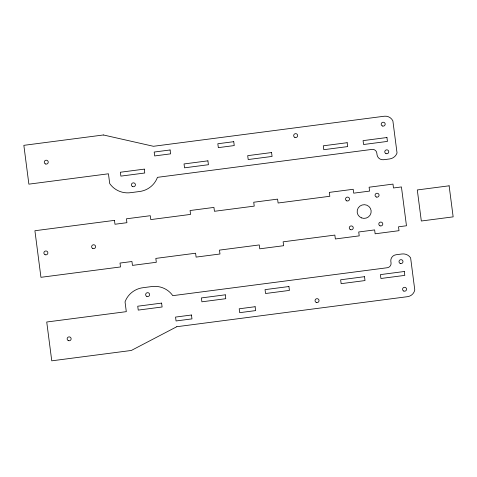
<?xml version="1.0" encoding="UTF-8"?>
<svg xmlns="http://www.w3.org/2000/svg" width="477" height="477" viewBox="0 0 477 477"><rect width="100%" height="100%" fill="white"/><g stroke="black" fill="none" stroke-linecap="round" stroke-linejoin="round"><path stroke-width="0.72" d="M176.8 326.715L131.33 350.464L51.76 360.827L46.734 322.011L126.304 311.654L125.04 301.881A21.87 21.334 -8.2 0 1 143.422 287.649L151.382 286.611A21.87 21.334 -8.2 0 1 172.781 295.662L387.3 267.728A4.329 4.227 -8.2 0 0 391.045 262.922L390.806 261.044A5.992 5.843 -8.2 0 1 396.023 254.754L401.956 253.979A8.985 8.765 -8.2 0 1 410.619 257.848L414.769 289.891A8.395 8.187 -8.2 0 1 407.555 296.67L176.8 326.715M103.42 134.973L23.85 145.336L28.876 184.152L108.446 173.789L109.71 183.562A21.87 21.334 -8.2 0 0 131.115 192.613L139.069 191.575A21.87 21.334 -8.2 0 0 157.452 177.343L371.977 149.408A4.329 4.227 -8.2 0 1 376.824 153.099L377.063 154.971A5.992 5.843 -8.2 0 0 383.717 159.717L389.649 158.948A8.985 8.765 -8.2 0 0 397.037 152.986L392.887 120.943A8.395 8.187 -8.2 0 0 384.188 116.239L153.433 146.29L103.42 134.973M170.092 149.975L154.178 152.05L154.679 155.931L170.593 153.856L170.092 149.975M233.748 141.687L217.834 143.756L218.335 147.637L234.249 145.568L233.748 141.687M144.257 169.126L120.383 172.239L120.884 176.12L144.758 173.008L144.257 169.126M207.912 160.838L184.039 163.945L184.539 167.826L208.413 164.72L207.912 160.838M271.568 152.551L247.694 155.657L248.195 159.539L272.069 156.432L271.568 152.551M347.155 142.706L323.287 145.813L323.788 149.695L347.661 146.588L347.155 142.706M386.942 137.525L363.069 140.632L363.575 144.513L387.443 141.407L386.942 137.525M114.48 220.368L34.91 230.731L40.944 277.31L120.514 266.947L120.013 263.065L131.944 261.515L132.451 265.397L156.319 262.284L155.818 258.403L195.6 253.221L196.107 257.103L219.975 253.997L219.474 250.115L259.255 244.934L259.762 248.815L283.63 245.709L283.129 241.827L334.848 235.089L335.355 238.971L359.223 235.865L358.722 231.983L374.636 229.908L375.137 233.79L399.01 230.683L398.504 226.802L406.464 225.764L401.431 186.942L393.477 187.98L392.976 184.098L369.103 187.211L369.603 191.092L353.69 193.161L353.189 189.28L329.321 192.392L329.822 196.274L278.103 203.005L277.596 199.124L253.728 202.236L254.229 206.118L214.447 211.293L213.94 207.412L190.073 210.524L190.573 214.406L150.792 219.587L150.285 215.705L126.417 218.812L126.918 222.693L114.981 224.25L114.48 220.368M449.125 185.809L417.297 189.953L421.322 221.006L453.15 216.862L449.125 185.809M161.608 303.104L137.734 306.216L138.241 310.098L162.108 306.985L161.608 303.104M225.263 294.816L201.389 297.928L201.896 301.81L225.764 298.697L225.263 294.816M288.919 286.528L265.045 289.634L265.552 293.516L289.42 290.41L288.919 286.528M364.511 276.684L340.638 279.79L341.144 283.672L365.012 280.565L364.511 276.684M404.293 271.502L380.425 274.609L380.926 278.49L404.8 275.384L404.293 271.502M191.468 315.005L175.554 317.08L176.055 320.961L191.969 318.886L191.468 315.005M255.123 306.717L239.21 308.786L239.71 312.668L255.624 310.599L255.123 306.717M346.749 200.859A2.003 1.956 -8.2 0 0 349.516 198.79A2.003 1.956 -8.2 0 0 346.314 197.496A2.003 1.956 -8.2 0 0 346.749 200.859M380.02 225.83A2.003 1.956 -8.2 0 0 382.787 223.761A2.003 1.956 -8.2 0 0 379.585 222.473A2.003 1.956 -8.2 0 0 380.02 225.83M361.447 217.87A7.024 6.851 -8.2 0 0 371.124 210.631A7.024 6.851 -8.2 0 0 359.92 206.106A7.024 6.851 -8.2 0 0 361.447 217.87M376.287 197.013A2.003 1.956 -8.2 0 0 379.054 194.944A2.003 1.956 -8.2 0 0 375.852 193.65A2.003 1.956 -8.2 0 0 376.287 197.013M350.482 229.675A2.003 1.956 -8.2 0 0 353.248 227.607A2.003 1.956 -8.2 0 0 350.046 226.319A2.003 1.956 -8.2 0 0 350.482 229.675M92.842 248.517A2.003 1.956 -8.2 0 0 95.609 246.448A2.003 1.956 -8.2 0 0 92.407 245.16A2.003 1.956 -8.2 0 0 92.842 248.517M45.1 254.736A2.003 1.956 -8.2 0 0 47.867 252.667A2.003 1.956 -8.2 0 0 44.665 251.373A2.003 1.956 -8.2 0 0 45.1 254.736M45.482 163.963A2.003 1.956 -8.2 0 0 48.243 161.894A2.003 1.956 -8.2 0 0 45.047 160.606A2.003 1.956 -8.2 0 0 45.482 163.963M382.411 125.988A2.003 1.956 -8.2 0 0 385.177 123.919A2.003 1.956 -8.2 0 0 381.976 122.631A2.003 1.956 -8.2 0 0 382.411 125.988M132.636 186.602A2.003 1.956 -8.2 0 0 135.402 184.533A2.003 1.956 -8.2 0 0 132.201 183.246A2.003 1.956 -8.2 0 0 132.636 186.602M294.887 137.406A2.003 1.956 -8.2 0 0 297.654 135.337A2.003 1.956 -8.2 0 0 294.452 134.043A2.003 1.956 -8.2 0 0 294.887 137.406M385.988 153.612A2.003 1.956 -8.2 0 0 388.755 151.543A2.003 1.956 -8.2 0 0 385.553 150.249A2.003 1.956 -8.2 0 0 385.988 153.612M316.263 302.436A2.003 1.956 -8.2 0 0 319.03 300.367A2.003 1.956 -8.2 0 0 315.828 299.073A2.003 1.956 -8.2 0 0 316.263 302.436M400.215 263.435A2.003 1.956 -8.2 0 0 402.982 261.366A2.003 1.956 -8.2 0 0 399.78 260.072A2.003 1.956 -8.2 0 0 400.215 263.435M403.792 291.059A2.003 1.956 -8.2 0 0 406.559 288.99A2.003 1.956 -8.2 0 0 403.357 287.697A2.003 1.956 -8.2 0 0 403.792 291.059M146.862 296.432A2.003 1.956 -8.2 0 0 149.629 294.357A2.003 1.956 -8.2 0 0 146.427 293.069A2.003 1.956 -8.2 0 0 146.862 296.432M68.36 340.638A2.003 1.956 -8.2 0 0 71.127 338.569A2.003 1.956 -8.2 0 0 67.925 337.281A2.003 1.956 -8.2 0 0 68.36 340.638"/></g></svg>
